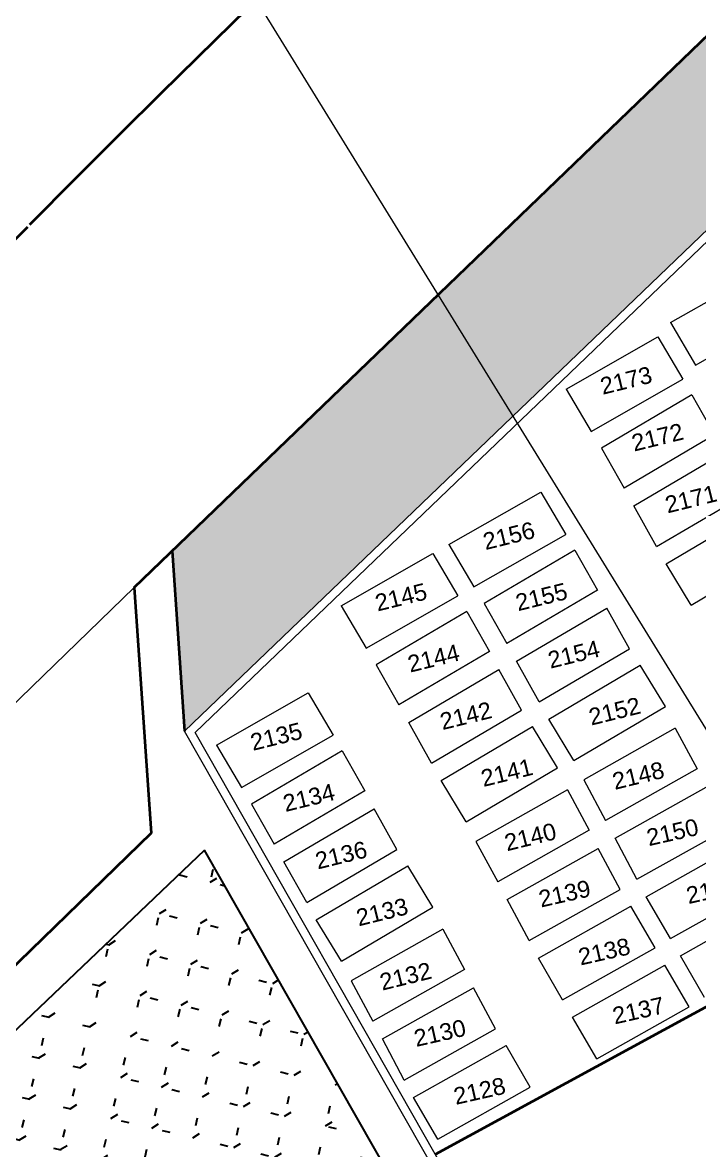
# Model space of a CAD drawing. Header units: inches. Extents: x 0 to 420, y 0 to 297.
# Drawn here: x 61.89 to 77.97, y 94.29 to 121.07 of the extents above; entities that cross this region are included whole.
import ezdxf

# ---------------------------------------------------------------- set-up
doc = ezdxf.new("R2010")
doc.units = ezdxf.units.IN
doc.header["$LTSCALE"] = 2.5
doc.header["$MEASUREMENT"] = 0
doc.linetypes.add('DASHED2', pattern=[0.375, 0.25, -0.125])
doc.layers.get('0').update_dxf_attribs({"lineweight": 0})
for name, color, linetype, lineweight in [('MALHA_COORDENADA4', 10, 'Continuous', 0), ('PEN 01', 1, 'Continuous', 9), ('PEN 02', 2, 'Continuous', 20), ('PEN 03', 3, 'Continuous', 30), ('PEN 04', 4, 'Continuous', 40)]:
    doc.layers.add(name, color=color, linetype=linetype, lineweight=lineweight)
doc.styles.get("Standard").update_dxf_attribs({"font": 'arial.ttf'})
pattern_1 = [(31.66931575779283, (239.4299397200942, 128.5001787403368), (0.2305708813529715, 0.9730555318914116), [0.1875, -1.226713563]), (346.6693157577928, (239.4299397200942, 128.5001787403368), (0.2305708814138003, 0.9730555321481211), [0.1874999999999999, -1.226713562999999, 0.1874999999999999, -0.8124999999999996]), (76.66931575779282, (239.4299397200942, 128.5001787403368), (-0.9730555321481211, 0.2305708814138003), [0.1874999999999999, -1.226713562999999, 0.1874999999999999, -0.8124999999999996, 0.1874999999999999, -0.8124999999999996])]

msp = doc.modelspace()

# ---------------------------------------------------------------- hatches: boundary and pattern name
at = {"layer": 'PEN 03'}
h = msp.add_hatch(dxfattribs=at)
h.set_pattern_fill('GRASS', color=256, angle=-58.33068424220718, style=0, pattern_type=2)
h.set_pattern_definition(pattern_1)
h.paths.add_polyline_path([(64.54197229255158, 107.6541823006654), (113.603647372737, 154.9077602745745), (117.0487652596694, 158.2170968130731), (120.5254556630239, 161.492896780564), (123.3298867824687, 164.0483482949224), (126.1874427005107, 166.5432689883652), (129.6680335718064, 169.4212655681362), (133.2090549757277, 172.2272091979841), (136.2271633878925, 174.5588710944423), (139.2881594724469, 176.8332034639346), (142.5481957310719, 179.1187207171542), (145.8653555029701, 181.3218262088387), (149.103929534121, 183.3795283711655), (152.3829046965742, 185.3713479347898), (157.2092192464929, 188.1669714897971), (157.2546347968694, 188.165528620864), (157.3000141387274, 188.1632114219405), (157.3453404413219, 188.160020752507), (157.3905968934851, 188.1559577959576), (157.4357667099561, 188.1510240592108), (157.4808331376069, 188.1452213721506), (157.525779461655, 188.1385518869478), (157.570589011864, 188.1310180772618), (157.6152451687254, 188.1226227373231), (157.6597313696233, 188.113368980897), (157.7040311149769, 188.1032602401287), (157.7481279743606, 188.0923002642704), (157.7920055925973, 188.0804931182906), (157.8356476958249, 188.0678431813664), (157.879038097532, 188.0543551452596), (157.9221607045611, 188.0400340125763), (157.9649995230777, 188.0248850949115), (158.0075386645024, 188.0089140108792), (158.0497623514034, 187.9921266840283), (158.0916549233488, 187.9745293406458), (158.1332008427142, 187.9561285074474), (158.1743847004464, 187.9369310091569), (158.2151912217776, 187.9169439659748), (158.2556052718912, 187.8961747909376), (158.2956118615353, 187.8746311871683), (158.3351961525816, 187.8523211450194), (158.374343463529, 187.8292529391096), (158.4130392749491, 187.805435125254), (158.4512692348709, 187.7808765372919), (158.4890191641042, 187.7555862838096), (158.5262750614984, 187.7295737447625), (158.5630231091351, 187.7028485679959), (158.5992496774537, 187.6754206656668), (158.634941330306, 187.6473002105677), (158.6700848299399, 187.6184976323532), (158.7046671419088, 187.5890236136723), (158.7386754399063, 187.5588890862057), (158.772097110523, 187.5281052266117), (158.8049197579254, 187.4966834523809), (158.8371312084527, 187.4646354176011), (158.8687195151322, 187.4319730086354), (158.8996729621102, 187.3987083397134), (158.929980068998, 187.3648537484382), (158.9596295951286, 187.3304217912103), (158.9886105437271, 187.2954252385707), (159.0169121659883, 187.2598770704647), (159.0445239650642, 187.2237904714269), (159.0714356999563, 187.1871788256921), (159.0976373893147, 187.1500557122305), (159.1231193151399, 187.1124348997119), (159.1478720263866, 187.0743303413986), (159.1718863424696, 187.0357561699703), (159.1951533566689, 186.9967266922827), (159.2176644394325, 186.9572563840608), (159.2394112415776, 186.9173598845304), (159.2603856973869, 186.8770519909881), (159.2805800276004, 186.8363476533133), (159.2999867423006, 186.7952619684235), (159.3185986436901, 186.7538101746748), (159.3364088287617, 186.7120076462102), (159.3534106918584, 186.6698698872574), (159.3695979271233, 186.6274125263786), (159.3849645308387, 186.5846513106736), (159.3995048036528, 186.5416020999398), (159.413213352693, 186.4982808607893), (159.7496885718646, 185.8832362757611), (156.9870199696902, 184.3555168307866), (139.5966157617028, 173.1667912888487), (126.4710079484766, 162.4970294366153), (65.74125934329061, 104.2468493304481), (65.44704126730232, 108.5258962668162)])
h = msp.add_hatch(dxfattribs=at)
h.set_pattern_fill('GRASS', color=256, angle=-58.33068424220718, style=0, pattern_type=2)
h.set_pattern_definition(pattern_1)
h.paths.add_polyline_path([(66.215312682849, 101.4228146579886), (52.97892148568212, 88.81194389282865), (55.53064059410099, 84.32570148277881), (70.95034257978898, 93.11344508511291)])

# ---------------------------------------------------------------- linework, layer by layer
for p, q in [((77.2861402563584, 113.9455624687202, 1.301368446924126), (79.46702773785196, 115.1893143423126, 1.409368446924125)), ((77.88023197829357, 112.9393429519506, 1.254368446924126), (80.06111945978714, 114.183094825543, 1.362368446924126)), ((77.2861402563584, 113.9455624687202, 1.301368446924126), (77.88023197829357, 112.9393429519506, 1.254368446924126)), ((74.80401160459321, 112.3675707870111, 1.381545181002663), (76.98489908608678, 113.6113226606035, 1.489545181002663)), ((76.98489908608678, 113.6113226606035, 1.489545181002663), (77.57899080802196, 112.6051031438339, 1.442545181002663)), ((75.39810332652839, 111.3613512702415, 1.334545181002663), (77.57899080802196, 112.6051031438339, 1.442545181002663)), ((74.80401160459321, 112.3675707870111, 1.381545181002663), (75.39810332652839, 111.3613512702415, 1.334545181002663)), ((77.79267678073536, 112.234170393776, 1.402545181002663), (75.6406405373796, 110.966133214793, 1.144545181002663)), ((77.79267678073536, 112.234170393776, 1.402545181002663), (78.33043073164211, 111.2821904894271, 1.326545181002663)), ((78.33043073164211, 111.2821904894271, 1.326545181002663), (76.17839448828636, 110.014153310444, 1.068545181002663)), ((75.6406405373796, 110.966133214793, 1.144545181002663), (76.17839448828636, 110.014153310444, 1.068545181002663)), ((76.41058104606577, 109.5977014616229, 1.033545181002663), (78.5528232631213, 110.8536317397296, 1.311545181002663)), ((72.02023470971457, 108.6795076033456, 1.209225462735268), (74.20112219120814, 109.923259476938, 1.317225462735268)), ((74.20112219120814, 109.923259476938, 1.317225462735268), (74.79521391314331, 108.9170399601684, 1.270225462735268)), ((76.95000431726504, 108.6327248896334, 0.9685451810026633), (79.09224653432055, 109.8886551677401, 1.246545181002663)), ((76.95000431726504, 108.6327248896334, 0.9685451810026633), (76.41058104606577, 109.5977014616229, 1.033545181002663)), ((77.17854211396516, 108.2211203640515, 0.9635451810026633), (79.34979694430223, 109.4990132984314, 1.216545181002663)), ((72.61432643164974, 107.673288086576, 1.162225462735268), (74.79521391314331, 108.9170399601684, 1.270225462735268)), ((72.02023470971457, 108.6795076033456, 1.209225462735268), (72.61432643164974, 107.673288086576, 1.162225462735268)), ((75.00889988585672, 108.5461072101104, 1.230225462735268), (72.85686364250095, 107.2780700311274, 0.9722254627352677)), ((75.00889988585672, 108.5461072101104, 1.230225462735268), (75.54665383676347, 107.5941273057615, 1.154225462735268)), ((77.77389925006777, 107.2400151604715, 0.8805451810026633), (79.94515408040472, 108.5179080948514, 1.133545181002663)), ((69.45760829172957, 107.2218266968379, 1.206152834008559), (71.63849577322314, 108.4655785704303, 1.314152834008559)), ((71.63849577322314, 108.4655785704303, 1.314152834008559), (72.23258749515831, 107.4593590536606, 1.267152834008559)), ((77.77389925006777, 107.2400151604715, 0.8805451810026633), (77.17854211396516, 108.2211203640515, 0.9635451810026633)), ((70.05170001366474, 106.2156071800683, 1.159152834008559), (72.23258749515831, 107.4593590536606, 1.267152834008559)), ((75.54665383676347, 107.5941273057615, 1.154225462735268), (73.39461759340772, 106.3260901267785, 0.8962254627352676)), ((69.45760829172957, 107.2218266968379, 1.206152834008559), (70.05170001366474, 106.2156071800683, 1.159152834008559)), ((72.85686364250095, 107.2780700311274, 0.9722254627352677), (73.39461759340772, 106.3260901267785, 0.8962254627352676)), ((73.62680415118713, 105.9096382779574, 0.8612254627352677), (75.76904636824266, 107.165568556064, 1.139225462735268)), ((76.30846963944191, 106.2005919840745, 1.074225462735268), (75.76904636824266, 107.165568556064, 1.139225462735268)), ((72.44627346787172, 107.0884263036027, 1.227152834008559), (70.29423722451595, 105.8203891246197, 0.9691528340085592)), ((72.44627346787172, 107.0884263036027, 1.227152834008559), (72.98402741877847, 106.1364463992538, 1.151152834008559)), ((72.98402741877847, 106.1364463992538, 1.151152834008559), (70.83199117542271, 104.8684092202707, 0.8931528340085592)), ((74.1662274223864, 104.9446617059679, 0.7962254627352676), (76.30846963944191, 106.2005919840745, 1.074225462735268)), ((70.29423722451595, 105.8203891246197, 0.9691528340085592), (70.83199117542271, 104.8684092202707, 0.8931528340085592)), ((74.1662274223864, 104.9446617059679, 0.7962254627352676), (73.62680415118713, 105.9096382779574, 0.8612254627352677)), ((74.39476521908652, 104.533057180386, 0.7912254627352676), (76.56602004942359, 105.8109501147659, 1.044225462735268)), ((77.16137718552608, 104.8298449111859, 0.9612254627352677), (76.56602004942359, 105.8109501147659, 1.044225462735268)), ((71.06417773320213, 104.4519573714496, 0.8581528340085592), (73.20641995025765, 105.7078876495563, 1.136152834008559)), ((73.74584322145691, 104.7429110775668, 1.071152834008559), (73.20641995025765, 105.7078876495563, 1.136152834008559)), ((66.49441745038406, 103.9126116881756, 0.9567059503629681), (68.67530493187763, 105.156363561768, 1.064705950362968)), ((68.67530493187763, 105.156363561768, 1.064705950362968), (69.2693966538128, 104.1501440449984, 1.017705950362968)), ((71.6036010044014, 103.4869807994601, 0.7931528340085592), (73.74584322145691, 104.7429110775668, 1.071152834008559)), ((74.99012235518913, 103.551951976806, 0.7082254627352677), (77.16137718552608, 104.8298449111859, 0.9612254627352677)), ((71.6036010044014, 103.4869807994601, 0.7931528340085592), (71.06417773320213, 104.4519573714496, 0.8581528340085592)), ((74.99012235518913, 103.551951976806, 0.7082254627352677), (74.39476521908652, 104.533057180386, 0.7912254627352676)), ((71.83213880110152, 103.0753762738783, 0.7881528340085592), (74.00339363143858, 104.3532692082582, 1.041152834008559)), ((74.59875076754108, 103.3721640046782, 0.9581528340085592), (74.00339363143858, 104.3532692082582, 1.041152834008559)), ((77.39641662638222, 104.3139761133756, 0.5105195123722995), (75.22070860602939, 103.086998978229, 0.2525195123722995)), ((77.39641662638222, 104.3139761133756, 0.5105195123722994), (77.91601133037325, 103.3519644743688, 0.4345195123722995)), ((67.08850917231923, 102.906392171406, 0.9097059503629681), (69.2693966538128, 104.1501440449984, 1.017705950362968)), ((66.49441745038406, 103.9126116881756, 0.9567059503629681), (67.08850917231923, 102.906392171406, 0.9097059503629681)), ((69.48308262652621, 103.7792112949405, 0.9777059503629681), (67.33104638317045, 102.5111741159574, 0.7197059503629681)), ((69.48308262652621, 103.7792112949405, 0.9777059503629681), (70.02083657743296, 102.8272313905915, 0.9017059503629681)), ((72.42749593720413, 102.0942710702983, 0.7051528340085592), (74.59875076754108, 103.3721640046782, 0.9581528340085592)), ((77.91601133037325, 103.3519644743688, 0.4345195123722995), (75.74030331002042, 102.1249873392223, 0.1765195123722993)), ((72.42749593720413, 102.0942710702983, 0.7051528340085592), (71.83213880110152, 103.0753762738783, 0.7881528340085592)), ((74.83379020839722, 102.8562952068678, 0.5074468836455911), (72.65808218804439, 101.6293180717213, 0.2494468836455911)), ((74.83379020839722, 102.8562952068678, 0.507446883645591), (75.35338491238825, 101.8942835678611, 0.431446883645591)), ((75.22070860602939, 103.086998978229, 0.2525195123722994), (75.74030331002042, 102.1249873392223, 0.1765195123722993)), ((75.96454649864735, 101.7042050530523, 0.1415195123722996), (78.13023254480629, 102.9192632942377, 0.4195195123722995)), ((70.02083657743296, 102.8272313905915, 0.9017059503629681), (67.8688003340772, 101.5591942116085, 0.6437059503629681)), ((67.33104638317045, 102.5111741159574, 0.7197059503629681), (67.8688003340772, 101.5591942116085, 0.6437059503629681)), ((68.10098689185662, 101.1427423627874, 0.6087059503629682), (70.24322910891215, 102.398672640894, 0.8867059503629682)), ((70.7826523801114, 101.4336960689045, 0.821705950362968), (70.24322910891215, 102.398672640894, 0.8867059503629682)), ((75.35338491238825, 101.8942835678611, 0.431446883645591), (73.17767689203542, 100.6673064327145, 0.173446883645591)), ((76.48556362943397, 100.7291674130472, 0.07651951237229948), (78.65124967559287, 101.9442256542326, 0.3545195123722995)), ((72.65808218804439, 101.6293180717213, 0.249446883645591), (73.17767689203542, 100.6673064327145, 0.173446883645591)), ((76.48556362943397, 100.7291674130472, 0.07651951237229948), (75.96454649864735, 101.7042050530523, 0.1415195123722996)), ((76.70625068476693, 100.313300807501, 0.07151951237229937), (78.901360831207, 101.5497672789413, 0.3245195123722995)), ((68.64041016305589, 100.1777657907979, 0.5437059503629681), (70.7826523801114, 101.4336960689045, 0.821705950362968)), ((73.40192008066235, 100.2465241465446, 0.1384468836455911), (75.56760612682129, 101.46158238773, 0.4164468836455911)), ((76.08862325760786, 100.4865447477248, 0.351446883645591), (75.56760612682129, 101.46158238773, 0.4164468836455911)), ((68.64041016305589, 100.1777657907979, 0.5437059503629681), (68.10098689185662, 101.1427423627874, 0.6087059503629682)), ((68.86894795975601, 99.76616126521604, 0.5387059503629681), (71.04020279009308, 101.0440541995959, 0.7917059503629681)), ((71.63555992619557, 100.0629489960159, 0.7087059503629681), (71.04020279009308, 101.0440541995959, 0.7917059503629681)), ((73.92293721144897, 99.27148650653946, 0.07344688364559104), (76.08862325760786, 100.4865447477248, 0.351446883645591)), ((77.2828855940843, 99.32107617499256, -0.01148048762770038), (79.47799574052425, 100.5575426464329, 0.2415195123722995)), ((73.92293721144897, 99.27148650653946, 0.07344688364559104), (73.40192008066235, 100.2465241465446, 0.1384468836455911)), ((77.2828855940843, 99.32107617499256, -0.01148048762770038), (76.70625068476693, 100.313300807501, 0.07151951237229937)), ((69.46430509585862, 98.78505606163606, 0.4557059503629681), (71.63555992619557, 100.0629489960159, 0.7087059503629681)), ((74.14362426678193, 98.85561990099332, 0.06844688364559104), (76.338734413222, 100.0920863724336, 0.321446883645591)), ((76.91536932253925, 99.09986173992513, 0.2384468836455911), (76.338734413222, 100.0920863724336, 0.321446883645591)), ((77.51736301119469, 98.91374693214529, -0.009683605128972816), (79.71247315763476, 100.1502134035856, 0.2433163948710272)), ((69.46430509585862, 98.78505606163606, 0.4557059503629681), (68.86894795975601, 99.76616126521604, 0.5387059503629681)), ((71.87059936705171, 99.5470801982056, 0.258), (69.69489134669888, 98.32010306305908)), ((71.87059936705171, 99.5470801982056, 0.258), (72.39019407104274, 98.58506855919886, 0.1819999999999999)), ((74.7202591760993, 97.86339526848484, -0.01455311635440892), (76.91536932253925, 99.09986173992513, 0.2384468836455911)), ((74.7202591760993, 97.86339526848484, -0.01455311635440892), (74.14362426678193, 98.85561990099332, 0.06844688364559104)), ((78.09399792051207, 97.9215222996368, -0.09268360512897278), (77.51736301119469, 98.91374693214529, -0.009683605128972816)), ((72.39019407104274, 98.58506855919886, 0.1819999999999999), (70.21448605068991, 97.35809142405229, -0.07600000000000007)), ((74.95473659320969, 97.45606602563757, -0.01275623385568128), (77.14984673964976, 98.69253249707786, 0.2402437661443187)), ((77.72648164896701, 97.70030786456938, 0.1572437661443188), (77.14984673964976, 98.69253249707786, 0.2402437661443187)), ((69.69489134669888, 98.32010306305908), (70.21448605068991, 97.35809142405229, -0.07600000000000007)), ((70.43872923931684, 96.93730913788234, -0.111), (72.60441528547578, 98.15236737906774, 0.167)), ((73.12543241626236, 97.17732973906259, 0.1019999999999999), (72.60441528547578, 98.15236737906774, 0.167)), ((75.53137150252707, 96.46384139312909, -0.09575623385568124), (77.72648164896701, 97.70030786456938, 0.1572437661443188)), ((75.53137150252707, 96.46384139312909, -0.09575623385568124), (74.95473659320969, 97.45606602563757, -0.01275623385568128)), ((70.95974637010346, 95.96227149787721, -0.176), (73.12543241626236, 97.17732973906259, 0.1019999999999999)), ((70.95974637010346, 95.96227149787721, -0.176), (70.43872923931684, 96.93730913788234, -0.111)), ((71.18043342543642, 95.54640489233107, -0.181), (73.37554357187649, 96.78287136377136, 0.07199999999999995)), ((73.95217848119374, 95.79064673126288, -0.01100000000000001), (73.37554357187649, 96.78287136377136, 0.07199999999999995)), ((71.7570683347538, 94.55418025982259, -0.264), (73.95217848119374, 95.79064673126288, -0.01100000000000001)), ((71.7570683347538, 94.55418025982259, -0.264), (71.18043342543642, 95.54640489233107, -0.181))]:
    msp.add_line(p, q)
at = {"layer": 'MALHA_COORDENADA4', "color": 1}
msp.add_line((12.44019128247726, 210.762919675008), (139.1714508786704, 5.32151247138313), dxfattribs=at)
at = {"layer": 'PEN 01'}
for p, q in [((65.74125934329061, 104.2468493304481, 1.105), (126.4710079484766, 162.4970294366153, 3.873)), ((65.99220896488396, 104.210424088456, 1.110127889547558), (126.603530442925, 162.3470123941615, 3.87273010188227)), ((72.33013606348527, 92.68421658475091, 0.2707514970249469), (65.74125934329061, 104.2468493304481, 1.105)), ((72.50390330902985, 92.78323650383709, 0.2707514970249469), (65.99220896488396, 104.210424088456, 1.095227578324948))]:
    msp.add_line(p, q, dxfattribs=at)
at = {"layer": 'PEN 02'}
msp.add_line((64.54197229255158, 107.6541823006654, 1.323), (52.04692500005581, 95.55843464215758, 0.761), dxfattribs=at)
at = {"layer": 'PEN 03'}
for p, q in [((66.215312682849, 101.4228146579886, 0.849), (52.97892148568212, 88.81194389282865, 0.367)), ((70.95034257978898, 93.11344508511291, 0.2494757152372871), (66.215312682849, 101.4228146579886, 0.849))]:
    msp.add_line(p, q, dxfattribs=at)
at = {"layer": 'PEN 04'}
for p, q in [((64.54197229255158, 107.6541823006654, 1.323), (113.603647372737, 154.9077602745745, 3.492)), ((65.44704126730232, 108.5258962668162, 1.329700294198062), (65.74125934329061, 104.2468493304481, 1.105)), ((64.54197229255158, 107.6541823006654, 1.323), (64.942642579049, 101.8269163987592, 1.017)), ((64.942642579049, 101.8269163987592, 1.017), (52.84860018699328, 90.05479278111238, 0.552)), ((71.69677250201119, 94.19964744846612, 0.2688048621119212), (78.70392355068452, 98.01251474716275, 0.419))]:
    msp.add_line(p, q, dxfattribs=at)
at = {"layer": 'PEN 04', "linetype": 'DASHED2', "ltscale": 2.5}
msp.add_lwpolyline([(67.61550664735705, 121.7787858825182), (66.85991274763751, 121.0409102014466), (66.04931413948566, 120.2452782794579), (65.17093220828224, 119.3780951873653), (64.21198833940775, 118.4255659959821), (63.15970391824294, 117.3738957761214), (62.00587913974312, 116.2148503219206), (60.76062943716295, 114.9624383208132)], dxfattribs=at)

# ---------------------------------------------------------------- texts
for s, rotation, p in [('2173', 13.83159110026, (75.67139819979191, 112.2320582149289, 1.606545181002663)), ('2172', 13.83159110026, (76.41825877356138, 110.8837744385224, 1.606545181002663)), ('2171', 13.83159110026, (77.21261622542795, 109.4154542449431, 1.606545181002663)), ('2156', 13.83159110026, (72.88762130491327, 108.5439950312633, 1.434225462735268)), ('2145', 13.83159110026, (70.32499488692827, 107.0863141247556, 1.431152834008559)), ('2155', 13.83159110026, (73.66136031242632, 107.0926047932955, 1.434225462735268)), ('2154', 13.83159110026, (74.42883933054931, 105.7273910612776, 1.434225462735268)), ('2144', 13.83159110026, (71.09873389444132, 105.6349238867877, 1.431152834008559)), ('2152', 13.83159110026, (75.40105542606992, 104.3772168341083, 1.434225462735268)), ('2142', 13.83159110026, (71.86621291256431, 104.2697101547699, 1.431152834008559)), ('2135', 13.83159110026, (67.36180404558276, 103.7770991160934, 1.181705950362968)), ('2141', 13.83159110026, (72.83842900808492, 102.9195359276006, 1.431152834008559)), ('2148', 13.83159110026, (75.96078162093181, 102.8502618273924, 1.434225462735268)), ('2134', 13.83159110026, (68.13554305309582, 102.3257088781255, 1.181705950362968)), ('2140', 13.83159110026, (73.39815520294681, 101.3925809208846, 1.431152834008559)), ('2150', 12.744421207579, (76.7679165179505, 101.5141402899755, 0.7145195123722995)), ('2136', 13.83159110026, (68.9030220712188, 100.9604951461076, 1.181705950362968)), ('2139', 12.744421207579, (74.2052900999655, 100.0564593834678, 0.711446883645591)), ('2151', 12.744421207579, (77.70940289984594, 100.1383956115212, 0.7145195123722995)), ('2133', 13.83159110026, (69.87523816673941, 99.61032091893833, 1.181705950362968)), ('2138', 12.744421207579, (75.14677648186094, 98.68071470501349, 0.711446883645591)), ('2132', 13.83159110026, (70.4349643616013, 98.0833659122224, 1.181705950362968)), ('2137', 12.744421207579, (75.9578888082887, 97.28116082965774, 0.6302437661443188)), ('2130', 12.744421207579, (71.24209925861999, 96.74724437480556, 0.462)), ('2128', 12.744421207579, (72.18358564051543, 95.37149969635124, 0.462))]:
    msp.add_text(s, height=0.4, rotation=rotation).set_placement(p)

doc.saveas('drawing.dxf')
